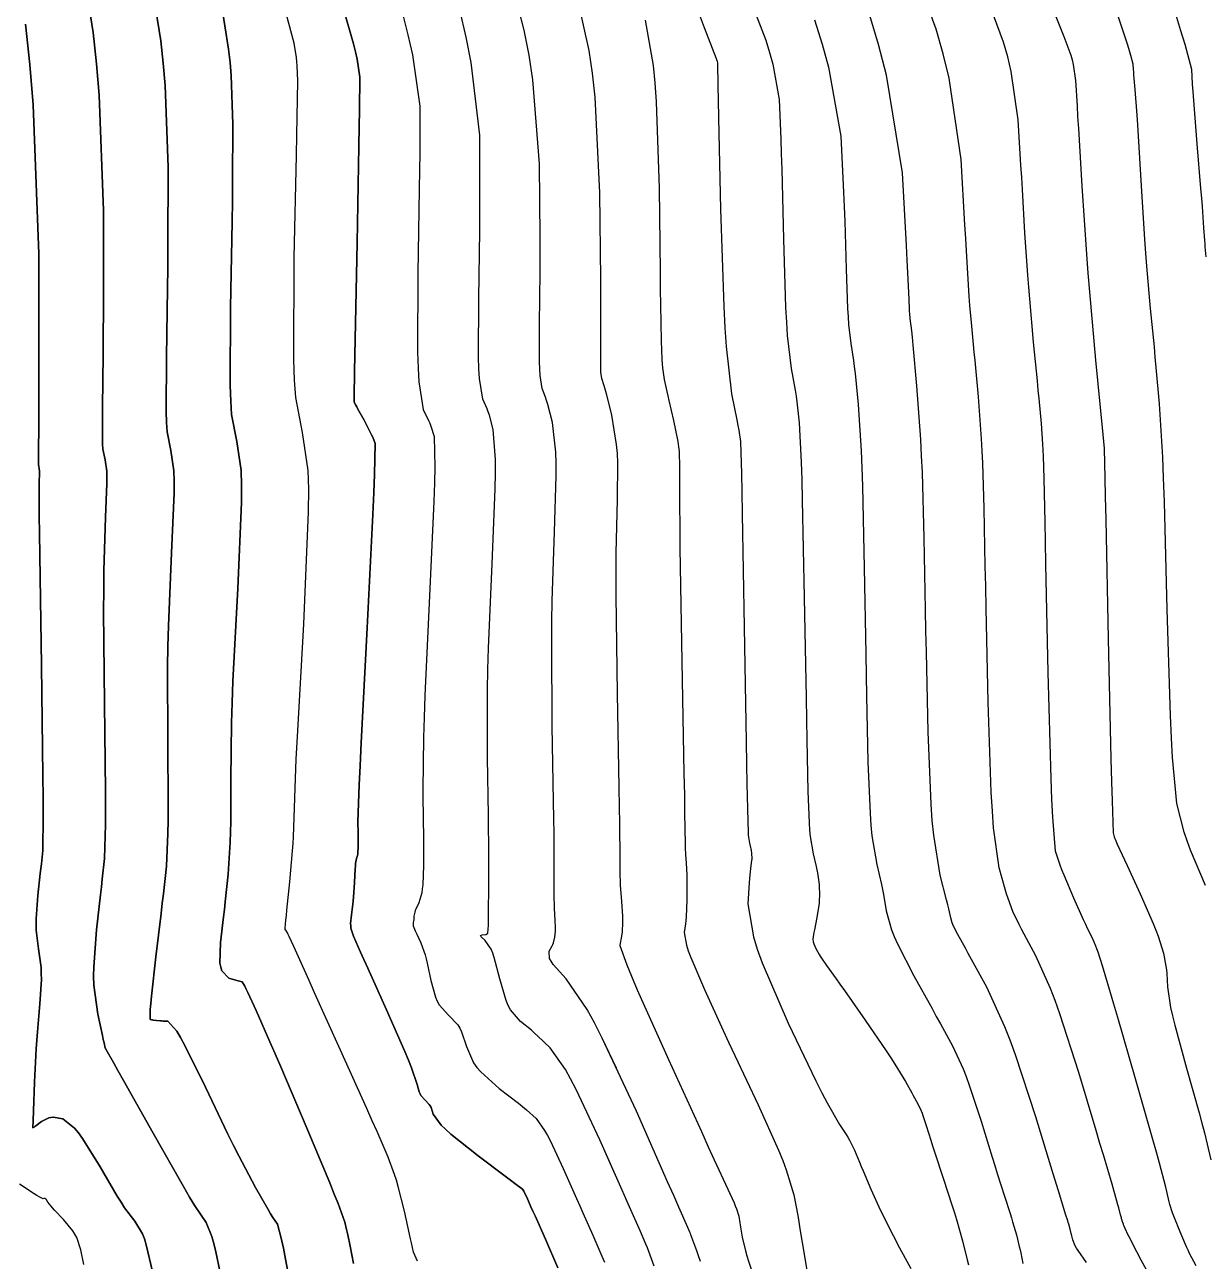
# Model space of a CAD drawing. Header units: metres. Extents: x 837475 to 838479, y 1189012 to 1191015.
# Drawn here: x 837844.4 to 837905.3, y 1189318.2 to 1189381.9 of the extents above; entities that cross this region are included whole.
import ezdxf

# ---------------------------------------------------------------- set-up
doc = ezdxf.new("R2010")
doc.units = ezdxf.units.M
doc.header["$LTSCALE"] = 0.3
doc.layers.add('COTAS 10', color=1, linetype='Continuous')
doc.layers.add('COTAS INT', color=252, linetype='Continuous')

msp = doc.modelspace()

# ---------------------------------------------------------------- linework, layer by layer
at = {"layer": 'COTAS 10'}
for points in [[(837854.717, 1189316.499), (837854.284, 1189318.633), (837854.179, 1189319.063), (837854.08, 1189319.423), (837853.777, 1189320.141), (837853.199, 1189321.009), (837852.927, 1189321.463), (837852.606, 1189322.01), (837851.043, 1189324.758), (837849.526, 1189327.463), (837849.235, 1189327.982), (837849, 1189328.402), (837848.617, 1189329.09), (837848.6, 1189329.122), (837848.596, 1189329.128), (837848.593, 1189329.133), (837848.582, 1189329.141), (837848.516, 1189329.408), (837848.478, 1189329.577), (837848.431, 1189329.787), (837848.189, 1189330.886), (837847.997, 1189332.385), (837847.982, 1189332.846), (837847.983, 1189333.328), (837848.122, 1189335.234), (837848.336, 1189337.039), (837848.385, 1189337.456), (837848.428, 1189337.838), (837848.545, 1189338.918), (837848.597, 1189340.658), (837848.599, 1189341.456), (837848.596, 1189342.39), (837848.542, 1189346.905), (837848.496, 1189351.666), (837848.498, 1189352.756), (837848.506, 1189353.748), (837848.589, 1189356.502), (837848.661, 1189358.241), (837848.663, 1189358.591), (837848.656, 1189358.884), (837848.567, 1189359.469), (837848.462, 1189360.016), (837848.445, 1189360.284), (837848.434, 1189360.604), (837848.44, 1189362.182), (837848.473, 1189364.897), (837848.479, 1189365.933), (837848.484, 1189367.093), (837848.492, 1189372.31), (837848.269, 1189378.258), (837848.129, 1189379.878), (837847.955, 1189381.487), (837847.043, 1189387.203)], [(837847.043, 1189387.203), (837847.955, 1189381.487), (837848.129, 1189379.878), (837848.269, 1189378.258), (837848.492, 1189372.31), (837848.484, 1189367.093), (837848.479, 1189365.933), (837848.473, 1189364.897), (837848.44, 1189362.182), (837848.434, 1189360.604), (837848.445, 1189360.284), (837848.462, 1189360.016), (837848.567, 1189359.469), (837848.656, 1189358.884), (837848.663, 1189358.591), (837848.661, 1189358.241), (837848.589, 1189356.502), (837848.506, 1189353.748), (837848.498, 1189352.756), (837848.496, 1189351.666), (837848.542, 1189346.905), (837848.596, 1189342.39), (837848.599, 1189341.456), (837848.597, 1189340.658), (837848.545, 1189338.918), (837848.428, 1189337.838), (837848.385, 1189337.456), (837848.336, 1189337.039), (837848.122, 1189335.234), (837847.983, 1189333.328), (837847.982, 1189332.846), (837847.997, 1189332.385), (837848.189, 1189330.886), (837848.431, 1189329.787), (837848.478, 1189329.577), (837848.516, 1189329.408), (837848.582, 1189329.141), (837848.593, 1189329.133), (837848.596, 1189329.128), (837848.6, 1189329.122), (837848.617, 1189329.09), (837849, 1189328.402), (837849.235, 1189327.982), (837849.526, 1189327.463), (837851.043, 1189324.758), (837852.606, 1189322.01), (837852.927, 1189321.463), (837853.199, 1189321.009), (837853.777, 1189320.141), (837854.08, 1189319.423), (837854.179, 1189319.063), (837854.284, 1189318.633), (837854.717, 1189316.499)], [(837904.801, 1189317.912), (837904.466, 1189318.557), (837904.383, 1189318.726), (837904.304, 1189318.892), (837904.056, 1189319.457), (837903.85, 1189319.967), (837903.799, 1189320.098), (837903.75, 1189320.225), (837903.591, 1189320.643), (837903.45, 1189321.083), (837903.411, 1189321.222), (837903.372, 1189321.369), (837903.234, 1189321.965), (837902.912, 1189323.215), (837902.757, 1189323.775), (837902.574, 1189324.428), (837901.677, 1189327.559), (837900.758, 1189330.724), (837900.561, 1189331.399), (837900.389, 1189331.985), (837899.979, 1189333.375), (837899.748, 1189334.091), (837899.69, 1189334.253), (837899.634, 1189334.4), (837899.455, 1189334.801), (837899.209, 1189335.3), (837899.112, 1189335.51), (837899.001, 1189335.75), (837898.496, 1189336.874), (837897.995, 1189338.049), (837897.886, 1189338.322), (837897.791, 1189338.571), (837897.557, 1189339.283), (837897.41, 1189341.037), (837897.369, 1189341.945), (837897.329, 1189343.036), (837897.183, 1189348.498), (837897.061, 1189354.081), (837897.036, 1189355.247), (837897.015, 1189356.249), (837896.97, 1189358.498), (837896.936, 1189359.649), (837896.921, 1189359.959), (837896.904, 1189360.265), (837896.823, 1189361.339), (837896.704, 1189362.62), (837896.662, 1189363.056), (837896.617, 1189363.529), (837896.424, 1189365.531), (837896.224, 1189367.755), (837896.174, 1189368.367), (837896.127, 1189368.978), (837895.98, 1189371.17), (837895.847, 1189373.389), (837895.81, 1189374.016), (837895.773, 1189374.648), (837895.636, 1189376.979), (837895.27, 1189379.485), (837895.088, 1189380.229), (837894.87, 1189380.994), (837893.794, 1189383.936)], [(837863.884, 1189382.529), (837864.173, 1189381.37), (837864.406, 1189380.34), (837864.787, 1189377.691), (837864.785, 1189375.272), (837864.776, 1189374.386), (837864.764, 1189373.407), (837864.692, 1189369.089), (837864.677, 1189365.013), (837864.701, 1189364.185), (837864.737, 1189363.489), (837864.97, 1189362.06), (837865.246, 1189361.495), (837865.309, 1189361.343), (837865.367, 1189361.192), (837865.529, 1189360.662), (837865.569, 1189359.087), (837865.55, 1189358.278), (837865.518, 1189357.306), (837865.293, 1189352.448), (837865.05, 1189347.317), (837865.007, 1189346.172), (837864.974, 1189345.148), (837864.942, 1189342.448), (837864.97, 1189340.684), (837864.975, 1189340.249), (837864.978, 1189339.838), (837864.982, 1189338.548), (837864.942, 1189337.563), (837864.918, 1189337.343), (837864.889, 1189337.147), (837864.736, 1189336.632), (837864.583, 1189336.304), (837864.553, 1189336.226), (837864.529, 1189336.154), (837864.487, 1189335.941), (837864.478, 1189335.78), (837864.475, 1189335.741), (837864.471, 1189335.704), (837864.454, 1189335.591), (837864.445, 1189335.496), (837864.447, 1189335.471), (837864.45, 1189335.446), (837864.477, 1189335.36), (837864.554, 1189335.187), (837864.59, 1189335.107), (837864.632, 1189335.014), (837864.835, 1189334.565), (837865.062, 1189333.941), (837865.12, 1189333.738), (837865.175, 1189333.521), (837865.354, 1189332.631), (837865.594, 1189331.762), (837865.687, 1189331.56), (837865.792, 1189331.374), (837866.268, 1189330.841), (837866.746, 1189330.334), (837866.853, 1189330.165), (837866.948, 1189329.984), (837867.199, 1189329.224), (837867.565, 1189328.379), (837867.733, 1189328.144), (837867.93, 1189327.908), (837868.884, 1189327.055), (837869.871, 1189326.296), (837870.09, 1189326.121), (837870.285, 1189325.962), (837870.793, 1189325.51), (837871.22, 1189324.9), (837871.365, 1189324.64), (837871.522, 1189324.341), (837872.183, 1189322.93), (837872.866, 1189321.388), (837873.037, 1189321.005), (837873.199, 1189320.642), (837873.715, 1189319.491), (837874.176, 1189318.419), (837874.302, 1189318.106)], [(837863.884, 1189382.529), (837864.173, 1189381.37), (837864.406, 1189380.34), (837864.787, 1189377.691), (837864.785, 1189375.272), (837864.776, 1189374.386), (837864.764, 1189373.407), (837864.692, 1189369.089), (837864.677, 1189365.013), (837864.701, 1189364.185), (837864.737, 1189363.489), (837864.97, 1189362.06), (837865.246, 1189361.495), (837865.309, 1189361.343), (837865.367, 1189361.192), (837865.529, 1189360.662), (837865.569, 1189359.087), (837865.55, 1189358.278), (837865.518, 1189357.306), (837865.293, 1189352.448), (837865.05, 1189347.317), (837865.007, 1189346.172), (837864.974, 1189345.148), (837864.942, 1189342.448), (837864.97, 1189340.684), (837864.975, 1189340.249), (837864.978, 1189339.838), (837864.982, 1189338.548), (837864.942, 1189337.563), (837864.918, 1189337.343), (837864.889, 1189337.147), (837864.736, 1189336.632), (837864.583, 1189336.304), (837864.553, 1189336.226), (837864.529, 1189336.154), (837864.487, 1189335.941), (837864.478, 1189335.78), (837864.475, 1189335.741), (837864.471, 1189335.704), (837864.454, 1189335.591), (837864.445, 1189335.496), (837864.447, 1189335.471), (837864.45, 1189335.446), (837864.477, 1189335.36), (837864.554, 1189335.187), (837864.59, 1189335.107), (837864.632, 1189335.014), (837864.835, 1189334.565), (837865.062, 1189333.941), (837865.12, 1189333.738), (837865.175, 1189333.521), (837865.354, 1189332.631), (837865.594, 1189331.762), (837865.687, 1189331.56), (837865.792, 1189331.374), (837866.268, 1189330.841), (837866.746, 1189330.334), (837866.853, 1189330.165), (837866.948, 1189329.984), (837867.199, 1189329.224), (837867.565, 1189328.379), (837867.733, 1189328.144), (837867.93, 1189327.908), (837868.884, 1189327.055), (837869.871, 1189326.296), (837870.09, 1189326.121), (837870.285, 1189325.962), (837870.793, 1189325.51), (837871.22, 1189324.9), (837871.365, 1189324.64), (837871.522, 1189324.341), (837872.183, 1189322.93), (837872.866, 1189321.388), (837873.037, 1189321.005), (837873.199, 1189320.642), (837873.715, 1189319.491), (837874.176, 1189318.419), (837874.302, 1189318.106)], [(837879.081, 1189382.717), (837879.45, 1189381.747), (837880.061, 1189380.145), (837880.101, 1189380.042), (837880.108, 1189380.017), (837880.115, 1189379.994), (837880.127, 1189379.924), (837880.154, 1189378.732), (837880.17, 1189378.001), (837880.189, 1189377.096), (837880.288, 1189372.382), (837880.451, 1189367.367), (837880.51, 1189366.272), (837880.576, 1189365.304), (837880.863, 1189362.872), (837881.132, 1189361.522), (837881.186, 1189361.236), (837881.231, 1189360.989), (837881.319, 1189360.414), (837881.366, 1189358.748), (837881.386, 1189357.812), (837881.409, 1189356.671), (837881.513, 1189350.835), (837881.615, 1189344.935), (837881.636, 1189343.753), (837881.653, 1189342.767), (837881.689, 1189340.835), (837881.712, 1189340.263), (837881.722, 1189340.134), (837881.733, 1189340.017), (837881.786, 1189339.7), (837881.84, 1189339.473), (837881.852, 1189339.412), (837881.863, 1189339.353), (837881.894, 1189339.146), (837881.901, 1189338.932), (837881.898, 1189338.868), (837881.892, 1189338.802), (837881.853, 1189338.543), (837881.796, 1189338.076), (837881.78, 1189337.879), (837881.764, 1189337.651), (837881.703, 1189336.583), (837881.983, 1189334.87), (837882.181, 1189334.237), (837882.432, 1189333.534), (837883.776, 1189330.42), (837885.206, 1189327.452), (837885.512, 1189326.84), (837885.778, 1189326.321), (837886.415, 1189325.204), (837886.765, 1189324.684), (837886.851, 1189324.54), (837886.932, 1189324.396), (837887.186, 1189323.877), (837887.453, 1189323.254), (837887.542, 1189323.044), (837887.638, 1189322.818), (837888.041, 1189321.868), (837888.54, 1189320.763), (837888.697, 1189320.439), (837888.861, 1189320.107), (837889.521, 1189318.844), (837890.095, 1189317.785)]]:
    msp.add_lwpolyline(points, dxfattribs=at)
at = {"layer": 'COTAS INT'}
for points in [[(837874.923, 1189328.096), (837874.196, 1189329.655), (837873.786, 1189330.448), (837873.409, 1189331.133), (837872.326, 1189332.705), (837871.666, 1189333.452), (837871.556, 1189333.617), (837871.478, 1189333.763), (837871.46, 1189334.14), (837871.619, 1189334.405), (837871.653, 1189334.482), (837871.682, 1189334.559), (837871.752, 1189334.85), (837871.778, 1189335.167), (837871.78, 1189335.261), (837871.779, 1189335.358), (837871.759, 1189335.732), (837871.731, 1189336.336), (837871.726, 1189336.578), (837871.723, 1189336.853), (837871.72, 1189338.116), (837871.708, 1189340.185), (837871.699, 1189340.968), (837871.687, 1189341.842), (837871.62, 1189345.757), (837871.587, 1189350.033), (837871.596, 1189351.135), (837871.612, 1189352.202), (837871.736, 1189355.757), (837871.825, 1189358.643), (837871.819, 1189359.287), (837871.8, 1189359.865), (837871.622, 1189361.392), (837871.381, 1189362.322), (837871.322, 1189362.523), (837871.267, 1189362.699), (837871.097, 1189363.131), (837870.987, 1189363.806), (837870.97, 1189364.135), (837870.958, 1189364.526), (837870.965, 1189366.451), (837870.992, 1189369.134), (837870.994, 1189370.002), (837870.992, 1189370.925), (837870.964, 1189374.712), (837870.621, 1189379.046), (837870.42, 1189380.315), (837870.174, 1189381.613), (837868.904, 1189386.549)], [(837879.253, 1189318.14), (837879.15, 1189318.433), (837879.061, 1189318.684), (837878.865, 1189319.239), (837878.764, 1189319.509), (837878.736, 1189319.58), (837878.708, 1189319.649), (837878.606, 1189319.887), (837878.137, 1189320.946), (837877.877, 1189321.533), (837877.562, 1189322.247), (837875.954, 1189325.888), (837874.196, 1189329.655), (837873.786, 1189330.448), (837873.409, 1189331.133), (837872.326, 1189332.705), (837871.666, 1189333.452), (837871.556, 1189333.617), (837871.478, 1189333.763), (837871.46, 1189334.14), (837871.619, 1189334.405), (837871.653, 1189334.482), (837871.682, 1189334.559), (837871.752, 1189334.85), (837871.778, 1189335.167), (837871.78, 1189335.261), (837871.779, 1189335.358), (837871.759, 1189335.732), (837871.731, 1189336.336), (837871.726, 1189336.578), (837871.723, 1189336.853), (837871.72, 1189338.116), (837871.708, 1189340.185), (837871.699, 1189340.968), (837871.687, 1189341.842), (837871.62, 1189345.757), (837871.587, 1189350.033), (837871.596, 1189351.135), (837871.612, 1189352.202), (837871.736, 1189355.757), (837871.825, 1189358.643), (837871.819, 1189359.287), (837871.8, 1189359.865), (837871.622, 1189361.392), (837871.381, 1189362.322), (837871.322, 1189362.523), (837871.267, 1189362.699), (837871.097, 1189363.131), (837870.987, 1189363.806), (837870.97, 1189364.135), (837870.958, 1189364.526), (837870.965, 1189366.451), (837870.992, 1189369.134), (837870.994, 1189370.002), (837870.992, 1189370.925), (837870.964, 1189374.712), (837870.621, 1189379.046), (837870.42, 1189380.315), (837870.174, 1189381.613), (837868.904, 1189386.549)], [(837902.24, 1189317.701), (837901.973, 1189318.215), (837901.753, 1189318.638), (837901.347, 1189319.414), (837901.253, 1189319.595), (837901.23, 1189319.643), (837901.208, 1189319.689), (837901.138, 1189319.848), (837901.08, 1189319.991), (837901.066, 1189320.028), (837901.052, 1189320.063), (837901.008, 1189320.181), (837900.968, 1189320.304), (837900.957, 1189320.343), (837900.946, 1189320.384), (837900.907, 1189320.551), (837900.817, 1189320.902), (837900.774, 1189321.059), (837900.722, 1189321.242), (837900.47, 1189322.121), (837900.022, 1189323.641), (837899.846, 1189324.228), (837899.648, 1189324.888), (837898.748, 1189327.873), (837897.773, 1189330.9), (837897.528, 1189331.587), (837897.293, 1189332.207), (837896.536, 1189333.9), (837895.938, 1189335.018), (837895.803, 1189335.277), (837895.683, 1189335.514), (837895.36, 1189336.185), (837895.109, 1189336.849), (837895.033, 1189337.082), (837894.955, 1189337.336), (837894.649, 1189338.429), (837894.366, 1189340.486), (837894.301, 1189341.349), (837894.243, 1189342.338), (837894.084, 1189346.966), (837893.98, 1189351.818), (837893.956, 1189352.948), (837893.935, 1189353.986), (837893.879, 1189356.966), (837893.809, 1189359.291), (837893.778, 1189359.918), (837893.744, 1189360.536), (837893.581, 1189362.705), (837893.409, 1189364.582), (837893.369, 1189365.016), (837893.332, 1189365.413), (837893.225, 1189366.539), (837893.146, 1189367.42), (837893.126, 1189367.662), (837893.108, 1189367.904), (837893.049, 1189368.771), (837892.962, 1189370.242), (837892.926, 1189370.864), (837892.884, 1189371.579), (837892.688, 1189374.937), (837892.074, 1189379.137), (837891.768, 1189380.383), (837891.404, 1189381.665), (837889.601, 1189386.596)], [(837858.418, 1189315.381), (837857.872, 1189318.261), (837857.759, 1189318.82), (837857.662, 1189319.275), (837857.449, 1189320.058), (837857.212, 1189320.414), (837857.1, 1189320.6), (837856.968, 1189320.824), (837856.327, 1189321.951), (837855.461, 1189323.581), (837855.188, 1189324.122), (837854.9, 1189324.702), (837853.74, 1189327.123), (837852.68, 1189329.274), (837852.456, 1189329.684), (837852.261, 1189330.013), (837851.807, 1189330.533), (837851.559, 1189330.533), (837851.495, 1189330.536), (837851.433, 1189330.539), (837851.223, 1189330.56), (837851.052, 1189330.586), (837851.014, 1189330.593), (837850.98, 1189330.599), (837850.889, 1189330.62), (837850.897, 1189331.125), (837850.924, 1189331.436), (837850.963, 1189331.822), (837851.193, 1189333.837), (837851.458, 1189336.076), (837851.519, 1189336.603), (837851.574, 1189337.09), (837851.728, 1189338.515), (837851.81, 1189340.208), (837851.82, 1189340.865), (837851.825, 1189341.602), (837851.797, 1189344.943), (837851.79, 1189348.789), (837851.808, 1189349.846), (837851.834, 1189350.898), (837851.999, 1189354.667), (837852.127, 1189357.753), (837852.13, 1189358.374), (837852.119, 1189358.895), (837851.961, 1189359.934), (837851.773, 1189360.904), (837851.744, 1189361.381), (837851.724, 1189361.948), (837851.734, 1189364.749), (837851.793, 1189368.313), (837851.805, 1189369.361), (837851.813, 1189370.436), (837851.827, 1189374.539), (837851.669, 1189378.763), (837851.57, 1189379.914), (837851.446, 1189381.056), (837850.798, 1189385.115)], [(837850.798, 1189385.115), (837851.446, 1189381.056), (837851.57, 1189379.914), (837851.669, 1189378.763), (837851.827, 1189374.539), (837851.813, 1189370.436), (837851.805, 1189369.361), (837851.793, 1189368.313), (837851.734, 1189364.749), (837851.724, 1189361.948), (837851.744, 1189361.381), (837851.773, 1189360.904), (837851.961, 1189359.934), (837852.119, 1189358.895), (837852.13, 1189358.374), (837852.127, 1189357.753), (837851.999, 1189354.667), (837851.834, 1189350.898), (837851.808, 1189349.846), (837851.79, 1189348.789), (837851.797, 1189344.943), (837851.825, 1189341.602), (837851.82, 1189340.865), (837851.81, 1189340.208), (837851.728, 1189338.515), (837851.574, 1189337.09), (837851.519, 1189336.603), (837851.458, 1189336.076), (837851.193, 1189333.837), (837850.963, 1189331.822), (837850.924, 1189331.436), (837850.897, 1189331.125), (837850.889, 1189330.62), (837850.98, 1189330.599), (837851.014, 1189330.593), (837851.052, 1189330.586), (837851.223, 1189330.56), (837851.433, 1189330.539), (837851.495, 1189330.536), (837851.559, 1189330.533), (837851.807, 1189330.533), (837852.261, 1189330.013), (837852.456, 1189329.684), (837852.68, 1189329.274), (837853.74, 1189327.123), (837854.9, 1189324.702), (837855.188, 1189324.122), (837855.461, 1189323.581), (837856.327, 1189321.951), (837856.968, 1189320.824), (837857.1, 1189320.6), (837857.212, 1189320.414), (837857.449, 1189320.058), (837857.662, 1189319.275), (837857.759, 1189318.82), (837857.872, 1189318.261), (837858.418, 1189315.381)], [(837872.653, 1189384.336), (837873.499, 1189380.566), (837873.666, 1189379.39), (837873.803, 1189378.156), (837874.053, 1189373.222), (837874.096, 1189368.752), (837874.102, 1189367.81), (837874.106, 1189366.997), (837874.102, 1189365.132), (837874.099, 1189364.282), (837874.104, 1189364.11), (837874.111, 1189363.965), (837874.16, 1189363.667), (837874.278, 1189363.301), (837874.329, 1189363.113), (837874.388, 1189362.887), (837874.669, 1189361.757), (837874.916, 1189360.253), (837874.954, 1189359.792), (837874.978, 1189359.311), (837874.958, 1189357.411), (837874.894, 1189354.644), (837874.89, 1189353.617), (837874.894, 1189352.476), (837874.96, 1189347.411), (837875.045, 1189342.572), (837875.062, 1189341.574), (837875.074, 1189340.723), (837875.093, 1189338.884), (837875.105, 1189338.016), (837875.114, 1189337.778), (837875.125, 1189337.541), (837875.186, 1189336.694), (837875.237, 1189335.944), (837875.242, 1189335.769), (837875.244, 1189335.607), (837875.217, 1189335.14), (837875.167, 1189334.802), (837875.154, 1189334.722), (837875.141, 1189334.649), (837875.096, 1189334.433), (837875.455, 1189333.425), (837875.697, 1189332.851), (837876, 1189332.15), (837877.611, 1189328.554), (837879.304, 1189324.835), (837879.66, 1189324.056), (837879.967, 1189323.386), (837880.668, 1189321.87), (837880.985, 1189321.164), (837881.051, 1189321.005), (837881.106, 1189320.862), (837881.225, 1189320.473), (837881.286, 1189320.135), (837881.305, 1189320.022), (837881.326, 1189319.902), (837881.407, 1189319.401), (837881.571, 1189318.69), (837881.644, 1189318.438), (837881.728, 1189318.162), (837882.13, 1189316.963)], [(837872.653, 1189384.336), (837873.499, 1189380.566), (837873.666, 1189379.39), (837873.803, 1189378.156), (837874.053, 1189373.222), (837874.096, 1189368.752), (837874.102, 1189367.81), (837874.106, 1189366.997), (837874.102, 1189365.132), (837874.099, 1189364.282), (837874.104, 1189364.11), (837874.111, 1189363.965), (837874.16, 1189363.667), (837874.278, 1189363.301), (837874.329, 1189363.113), (837874.388, 1189362.887), (837874.669, 1189361.757), (837874.916, 1189360.253), (837874.954, 1189359.792), (837874.978, 1189359.311), (837874.958, 1189357.411), (837874.894, 1189354.644), (837874.89, 1189353.617), (837874.894, 1189352.476), (837874.96, 1189347.411), (837875.045, 1189342.572), (837875.062, 1189341.574), (837875.074, 1189340.723), (837875.093, 1189338.884), (837875.105, 1189338.016), (837875.114, 1189337.778), (837875.125, 1189337.541), (837875.186, 1189336.694), (837875.237, 1189335.944), (837875.242, 1189335.769), (837875.244, 1189335.607), (837875.217, 1189335.14), (837875.167, 1189334.802), (837875.154, 1189334.722), (837875.141, 1189334.649), (837875.096, 1189334.433), (837875.455, 1189333.425), (837875.697, 1189332.851), (837876, 1189332.15), (837877.611, 1189328.554), (837879.304, 1189324.835), (837879.66, 1189324.056), (837879.967, 1189323.386), (837880.668, 1189321.87), (837880.985, 1189321.164), (837881.051, 1189321.005), (837881.106, 1189320.862), (837881.225, 1189320.473), (837881.286, 1189320.135), (837881.305, 1189320.022), (837881.326, 1189319.902), (837881.407, 1189319.401), (837881.571, 1189318.69), (837881.644, 1189318.438), (837881.728, 1189318.162), (837882.13, 1189316.963)], [(837881.595, 1189383.768), (837882.617, 1189381.093), (837882.82, 1189380.45), (837882.988, 1189379.85), (837883.305, 1189378.034), (837883.394, 1189375.993), (837883.418, 1189375.25), (837883.443, 1189374.431), (837883.529, 1189370.833), (837883.644, 1189367.317), (837883.685, 1189366.549), (837883.731, 1189365.871), (837883.932, 1189364.166), (837884.136, 1189363.054), (837884.183, 1189362.75), (837884.226, 1189362.447), (837884.35, 1189361.367), (837884.448, 1189359.336), (837884.476, 1189358.434), (837884.503, 1189357.384), (837884.605, 1189352.368), (837884.695, 1189347.198), (837884.716, 1189346.052), (837884.735, 1189345.029), (837884.788, 1189342.368), (837884.854, 1189340.746), (837884.882, 1189340.38), (837884.914, 1189340.049), (837885.062, 1189339.151), (837885.215, 1189338.505), (837885.25, 1189338.334), (837885.282, 1189338.165), (837885.368, 1189337.58), (837885.39, 1189336.974), (837885.381, 1189336.791), (837885.365, 1189336.603), (837885.252, 1189335.87), (837885.125, 1189335.228), (837885.1, 1189335.097), (837885.08, 1189334.986), (837885.046, 1189334.755), (837885.068, 1189334.621), (837885.083, 1189334.572), (837885.103, 1189334.516), (837885.208, 1189334.273), (837885.373, 1189333.968), (837885.43, 1189333.875), (837885.492, 1189333.778), (837885.758, 1189333.396), (837886.244, 1189332.716), (837886.445, 1189332.431), (837886.674, 1189332.104), (837887.744, 1189330.573), (837888.828, 1189328.993), (837889.066, 1189328.634), (837889.278, 1189328.31), (837889.822, 1189327.423), (837890.147, 1189326.837), (837890.222, 1189326.702), (837890.29, 1189326.579), (837890.48, 1189326.233), (837890.631, 1189325.905), (837890.675, 1189325.792), (837890.72, 1189325.671), (837890.889, 1189325.155), (837891.129, 1189324.388), (837891.22, 1189324.108), (837891.32, 1189323.8), (837891.767, 1189322.442), (837892.233, 1189321.003), (837892.344, 1189320.643), (837892.448, 1189320.3), (837892.762, 1189319.198), (837893.008, 1189318.227), (837893.07, 1189317.966)], [(837854.554, 1189383.027), (837854.937, 1189380.625), (837855.011, 1189379.949), (837855.07, 1189379.268), (837855.163, 1189376.768), (837855.143, 1189373.779), (837855.13, 1189372.789), (837855.114, 1189371.729), (837855.029, 1189367.316), (837855.014, 1189363.292), (837855.043, 1189362.477), (837855.085, 1189361.792), (837855.354, 1189360.399), (837855.581, 1189358.906), (837855.597, 1189358.158), (837855.593, 1189357.265), (837855.409, 1189352.832), (837855.161, 1189348.049), (837855.117, 1189346.935), (837855.084, 1189345.913), (837855.052, 1189342.982), (837855.054, 1189340.814), (837855.041, 1189340.273), (837855.023, 1189339.758), (837854.91, 1189338.112), (837854.76, 1189336.671), (837854.718, 1189336.285), (837854.675, 1189335.906), (837854.521, 1189334.581), (837854.493, 1189333.518), (837854.53, 1189333.302), (837854.586, 1189333.121), (837854.951, 1189332.751), (837855.355, 1189332.631), (837855.435, 1189332.608), (837855.503, 1189332.589), (837855.632, 1189332.556), (837855.768, 1189332.326), (837855.839, 1189332.183), (837855.924, 1189332.006), (837856.352, 1189331.079), (837857.064, 1189329.462), (837857.329, 1189328.849), (837857.623, 1189328.165), (837858.928, 1189325.099), (837860.146, 1189322.195), (837860.384, 1189321.612), (837860.58, 1189321.126), (837860.933, 1189320.171), (837861.019, 1189319.78), (837861.046, 1189319.65), (837861.075, 1189319.511), (837861.194, 1189318.927), (837861.371, 1189318.031)], [(837861.371, 1189318.031), (837861.194, 1189318.927), (837861.075, 1189319.511), (837861.046, 1189319.65), (837861.019, 1189319.78), (837860.933, 1189320.171), (837860.58, 1189321.126), (837860.384, 1189321.612), (837860.146, 1189322.195), (837858.928, 1189325.099), (837857.623, 1189328.165), (837857.329, 1189328.849), (837857.064, 1189329.462), (837856.352, 1189331.079), (837855.924, 1189332.006), (837855.839, 1189332.183), (837855.768, 1189332.326), (837855.632, 1189332.556), (837855.503, 1189332.589), (837855.435, 1189332.608), (837855.355, 1189332.631), (837854.951, 1189332.751), (837854.586, 1189333.121), (837854.53, 1189333.302), (837854.493, 1189333.518), (837854.521, 1189334.581), (837854.675, 1189335.906), (837854.718, 1189336.285), (837854.76, 1189336.671), (837854.91, 1189338.112), (837855.023, 1189339.758), (837855.041, 1189340.273), (837855.054, 1189340.814), (837855.052, 1189342.982), (837855.084, 1189345.913), (837855.117, 1189346.935), (837855.161, 1189348.049), (837855.409, 1189352.832), (837855.593, 1189357.265), (837855.597, 1189358.158), (837855.581, 1189358.906), (837855.354, 1189360.399), (837855.085, 1189361.792), (837855.043, 1189362.477), (837855.014, 1189363.292), (837855.029, 1189367.316), (837855.114, 1189371.729), (837855.13, 1189372.789), (837855.143, 1189373.779), (837855.163, 1189376.768), (837855.07, 1189379.268), (837855.011, 1189379.949), (837854.937, 1189380.625), (837854.554, 1189383.027)], [(837864.666, 1189318.149), (837864.465, 1189318.624), (837864.363, 1189319.097), (837864.316, 1189319.308), (837864.26, 1189319.554), (837863.994, 1189320.73), (837863.672, 1189322.012), (837863.582, 1189322.324), (837863.492, 1189322.617), (837863.163, 1189323.52), (837862.585, 1189324.84), (837862.337, 1189325.396), (837862.052, 1189326.034), (837860.707, 1189329.026), (837859.368, 1189331.993), (837859.088, 1189332.616), (837858.846, 1189333.152), (837858.299, 1189334.37), (837858.056, 1189334.899), (837858.007, 1189335.001), (837857.966, 1189335.083), (837857.882, 1189335.22), (837857.857, 1189335.242), (837857.853, 1189335.252), (837857.85, 1189335.265), (837857.85, 1189335.325), (837857.893, 1189335.735), (837857.916, 1189335.968), (837857.945, 1189336.252), (837858.093, 1189337.709), (837858.236, 1189339.308), (837858.262, 1189339.682), (837858.282, 1189340.026), (837858.307, 1189341.02), (837858.378, 1189343.036), (837858.427, 1189344.024), (837858.489, 1189345.199), (837858.819, 1189350.997), (837859.059, 1189356.777), (837859.065, 1189357.942), (837859.044, 1189358.917), (837858.747, 1189360.863), (837858.396, 1189362.68), (837858.341, 1189363.573), (837858.305, 1189364.636), (837858.323, 1189369.884), (837858.434, 1189375.145), (837858.455, 1189376.217), (837858.472, 1189377.122), (837858.499, 1189378.997), (837858.47, 1189379.773), (837858.452, 1189379.984), (837858.429, 1189380.194), (837858.31, 1189380.939), (837857.783, 1189382.92)], [(837864.666, 1189318.149), (837864.465, 1189318.624), (837864.363, 1189319.097), (837864.316, 1189319.308), (837864.26, 1189319.554), (837863.994, 1189320.73), (837863.672, 1189322.012), (837863.582, 1189322.324), (837863.492, 1189322.617), (837863.163, 1189323.52), (837862.585, 1189324.84), (837862.337, 1189325.396), (837862.052, 1189326.034), (837860.707, 1189329.026), (837859.368, 1189331.993), (837859.088, 1189332.616), (837858.846, 1189333.152), (837858.299, 1189334.37), (837858.056, 1189334.899), (837858.007, 1189335.001), (837857.966, 1189335.083), (837857.882, 1189335.22), (837857.857, 1189335.242), (837857.853, 1189335.252), (837857.85, 1189335.265), (837857.85, 1189335.325), (837857.893, 1189335.735), (837857.916, 1189335.968), (837857.945, 1189336.252), (837858.093, 1189337.709), (837858.236, 1189339.308), (837858.262, 1189339.682), (837858.282, 1189340.026), (837858.307, 1189341.02), (837858.378, 1189343.036), (837858.427, 1189344.024), (837858.489, 1189345.199), (837858.819, 1189350.997), (837859.059, 1189356.777), (837859.065, 1189357.942), (837859.044, 1189358.917), (837858.747, 1189360.863), (837858.396, 1189362.68), (837858.341, 1189363.573), (837858.305, 1189364.636), (837858.323, 1189369.884), (837858.434, 1189375.145), (837858.455, 1189376.217), (837858.472, 1189377.122), (837858.499, 1189378.997), (837858.47, 1189379.773), (837858.452, 1189379.984), (837858.429, 1189380.194), (837858.31, 1189380.939), (837857.783, 1189382.92)], [(837897.148, 1189383.418), (837897.987, 1189381.277), (837898.336, 1189380.322), (837898.407, 1189380.074), (837898.466, 1189379.833), (837898.585, 1189379.02), (837898.662, 1189377.717), (837898.695, 1189377.167), (837898.732, 1189376.535), (837898.91, 1189373.569), (837899.146, 1189370.063), (837899.22, 1189369.09), (837899.299, 1189368.117), (837899.615, 1189364.595), (837899.988, 1189360.766), (837900.057, 1189360.046), (837900.092, 1189358.521), (837900.113, 1189357.572), (837900.139, 1189356.394), (837900.272, 1189350.241), (837900.411, 1189344.057), (837900.44, 1189342.861), (837900.466, 1189341.889), (837900.525, 1189340.241), (837900.577, 1189340.037), (837900.598, 1189339.975), (837900.621, 1189339.91), (837900.729, 1189339.657), (837900.986, 1189339.101), (837901.104, 1189338.845), (837901.242, 1189338.545), (837901.909, 1189337.094), (837902.581, 1189335.566), (837902.722, 1189335.218), (837902.843, 1189334.902), (837903.12, 1189334.031), (837903.243, 1189333.363), (837903.268, 1189333.175), (837903.288, 1189332.986), (837903.329, 1189332.294), (837903.486, 1189331.225), (837903.581, 1189330.798), (837903.697, 1189330.314), (837904.303, 1189328.097), (837904.951, 1189325.8), (837905.095, 1189325.266), (837905.224, 1189324.777), (837905.56, 1189323.378)], [(837871.909, 1189317.804), (837871.27, 1189319.293), (837870.729, 1189320.49), (837870.616, 1189320.741), (837870.519, 1189320.958), (837870.298, 1189321.451), (837870.193, 1189321.676), (837870.168, 1189321.724), (837870.144, 1189321.766), (837870.076, 1189321.863), (837869.692, 1189322.162), (837869.47, 1189322.331), (837869.198, 1189322.537), (837867.796, 1189323.592), (837866.389, 1189324.709), (837866.114, 1189324.955), (837865.888, 1189325.174), (837865.485, 1189325.733), (837865.372, 1189326.075), (837865.329, 1189326.157), (837865.281, 1189326.233), (837865.066, 1189326.461), (837864.851, 1189326.702), (837864.804, 1189326.785), (837864.762, 1189326.876), (837864.654, 1189327.268), (837864.368, 1189328.125), (837864.213, 1189328.509), (837864.026, 1189328.958), (837863.079, 1189331.111), (837862.112, 1189333.257), (837861.912, 1189333.7), (837861.741, 1189334.079), (837861.37, 1189334.905), (837861.244, 1189335.318), (837861.228, 1189335.437), (837861.221, 1189335.558), (837861.262, 1189336.011), (837861.344, 1189336.55), (837861.362, 1189336.725), (837861.378, 1189336.912), (837861.42, 1189337.681), (837861.456, 1189338.381), (837861.468, 1189338.525), (837861.481, 1189338.648), (837861.536, 1189338.908), (837861.585, 1189339.075), (837861.595, 1189339.138), (837861.603, 1189339.21), (837861.616, 1189339.529), (837861.615, 1189339.947), (837861.613, 1189340.081), (837861.612, 1189340.222), (837861.603, 1189340.794), (837861.668, 1189342.706), (837861.713, 1189343.691), (837861.769, 1189344.874), (837862.071, 1189350.794), (837862.365, 1189356.638), (837862.416, 1189357.773), (837862.454, 1189358.698), (837862.483, 1189360.297), (837862.362, 1189360.624), (837862.305, 1189360.748), (837862.239, 1189360.886), (837861.917, 1189361.505), (837861.605, 1189362.081), (837861.544, 1189362.192), (837861.495, 1189362.282), (837861.412, 1189362.433), (837861.406, 1189362.48), (837861.405, 1189362.505), (837861.405, 1189362.535), (837861.406, 1189362.688), (837861.432, 1189364.021), (837861.56, 1189370.643), (837861.651, 1189375.63), (837861.668, 1189376.637), (837861.682, 1189377.481), (837861.699, 1189379.181), (837861.563, 1189380.12), (837861.481, 1189380.486), (837861.378, 1189380.897), (837860.845, 1189382.764)], [(837860.845, 1189382.764), (837861.378, 1189380.897), (837861.481, 1189380.486), (837861.563, 1189380.12), (837861.699, 1189379.181), (837861.682, 1189377.481), (837861.668, 1189376.637), (837861.651, 1189375.63), (837861.56, 1189370.643), (837861.432, 1189364.021), (837861.406, 1189362.688), (837861.405, 1189362.535), (837861.405, 1189362.505), (837861.406, 1189362.48), (837861.412, 1189362.433), (837861.495, 1189362.282), (837861.544, 1189362.192), (837861.605, 1189362.081), (837861.917, 1189361.505), (837862.239, 1189360.886), (837862.305, 1189360.748), (837862.362, 1189360.624), (837862.483, 1189360.297), (837862.454, 1189358.698), (837862.416, 1189357.773), (837862.365, 1189356.638), (837862.071, 1189350.794), (837861.769, 1189344.874), (837861.713, 1189343.691), (837861.668, 1189342.706), (837861.603, 1189340.794), (837861.612, 1189340.222), (837861.613, 1189340.081), (837861.615, 1189339.947), (837861.616, 1189339.529), (837861.603, 1189339.21), (837861.595, 1189339.138), (837861.585, 1189339.075), (837861.536, 1189338.908), (837861.481, 1189338.648), (837861.468, 1189338.525), (837861.456, 1189338.381), (837861.42, 1189337.681), (837861.378, 1189336.912), (837861.362, 1189336.725), (837861.344, 1189336.55), (837861.262, 1189336.011), (837861.221, 1189335.558), (837861.228, 1189335.437), (837861.244, 1189335.318), (837861.37, 1189334.905), (837861.741, 1189334.079), (837861.912, 1189333.7), (837862.112, 1189333.257), (837863.079, 1189331.111), (837864.026, 1189328.958), (837864.213, 1189328.509), (837864.368, 1189328.125), (837864.654, 1189327.268), (837864.762, 1189326.876), (837864.804, 1189326.785), (837864.851, 1189326.702), (837865.066, 1189326.461), (837865.281, 1189326.233), (837865.329, 1189326.157), (837865.372, 1189326.075), (837865.485, 1189325.733), (837865.888, 1189325.174), (837866.114, 1189324.955), (837866.389, 1189324.709), (837867.796, 1189323.592), (837869.198, 1189322.537), (837869.47, 1189322.331), (837869.692, 1189322.162), (837870.076, 1189321.863), (837870.144, 1189321.766), (837870.168, 1189321.724), (837870.193, 1189321.676), (837870.298, 1189321.451), (837870.519, 1189320.958), (837870.616, 1189320.741), (837870.729, 1189320.49), (837871.27, 1189319.293), (837871.909, 1189317.804)], [(837876.873, 1189317.903), (837876.596, 1189318.647), (837876.519, 1189318.843), (837876.442, 1189319.034), (837876.161, 1189319.689), (837875.668, 1189320.794), (837875.457, 1189321.269), (837875.214, 1189321.817), (837874.069, 1189324.409), (837872.851, 1189327.005), (837872.563, 1189327.557), (837872.296, 1189328.035), (837871.509, 1189329.158), (837870.879, 1189329.761), (837870.71, 1189329.912), (837870.545, 1189330.056), (837869.972, 1189330.518), (837869.472, 1189331.108), (837869.353, 1189331.333), (837869.242, 1189331.584), (837868.912, 1189332.714), (837868.63, 1189333.81), (837868.55, 1189334.04), (837868.468, 1189334.238), (837868.165, 1189334.686), (837867.952, 1189334.877), (837867.928, 1189334.913), (837867.919, 1189334.942), (837868.012, 1189334.984), (837868.173, 1189334.991), (837868.206, 1189334.998), (837868.235, 1189335.006), (837868.298, 1189335.055), (837868.326, 1189335.479), (837868.332, 1189335.723), (837868.337, 1189336.023), (837868.348, 1189337.568), (837868.342, 1189339.729), (837868.336, 1189340.418), (837868.328, 1189341.146), (837868.281, 1189344.103), (837868.281, 1189347.591), (837868.302, 1189348.654), (837868.331, 1189349.759), (837868.515, 1189354.103), (837868.672, 1189357.974), (837868.685, 1189358.782), (837868.685, 1189359.476), (837868.576, 1189361.027), (837868.374, 1189361.757), (837868.316, 1189361.933), (837868.256, 1189362.097), (837868.033, 1189362.596), (837867.862, 1189363.647), (837867.835, 1189364.16), (837867.818, 1189364.769), (837867.829, 1189367.77), (837867.878, 1189371.27), (837867.885, 1189372.194), (837867.888, 1189373.098), (837867.876, 1189376.201), (837867.439, 1189379.937), (837867.175, 1189381.241), (837866.849, 1189382.661)], [(837874.923, 1189322.475), (837874.069, 1189324.409), (837872.851, 1189327.005), (837872.563, 1189327.557), (837872.296, 1189328.035), (837871.509, 1189329.158), (837870.879, 1189329.761), (837870.71, 1189329.912), (837870.545, 1189330.056), (837869.972, 1189330.518), (837869.472, 1189331.108), (837869.353, 1189331.333), (837869.242, 1189331.584), (837868.912, 1189332.714), (837868.63, 1189333.81), (837868.55, 1189334.04), (837868.468, 1189334.238), (837868.165, 1189334.686), (837867.952, 1189334.877), (837867.928, 1189334.913), (837867.919, 1189334.942), (837868.012, 1189334.984), (837868.173, 1189334.991), (837868.206, 1189334.998), (837868.235, 1189335.006), (837868.298, 1189335.055), (837868.326, 1189335.479), (837868.332, 1189335.723), (837868.337, 1189336.023), (837868.348, 1189337.568), (837868.342, 1189339.729), (837868.336, 1189340.418), (837868.328, 1189341.146), (837868.281, 1189344.103), (837868.281, 1189347.591), (837868.302, 1189348.654), (837868.331, 1189349.759), (837868.515, 1189354.103), (837868.672, 1189357.974), (837868.685, 1189358.782), (837868.685, 1189359.476), (837868.576, 1189361.027), (837868.374, 1189361.757), (837868.316, 1189361.933), (837868.256, 1189362.097), (837868.033, 1189362.596), (837867.862, 1189363.647), (837867.835, 1189364.16), (837867.818, 1189364.769), (837867.829, 1189367.77), (837867.878, 1189371.27), (837867.885, 1189372.194), (837867.888, 1189373.098), (837867.876, 1189376.201), (837867.439, 1189379.937), (837867.175, 1189381.241), (837866.849, 1189382.661)], [(837899.152, 1189318.092), (837898.726, 1189318.699), (837898.642, 1189318.832), (837898.571, 1189318.951), (837898.438, 1189319.254), (837898.394, 1189319.464), (837898.366, 1189319.586), (837898.308, 1189319.813), (837898.235, 1189320.07), (837898.211, 1189320.15), (837898.185, 1189320.234), (837898.076, 1189320.571), (837897.768, 1189321.561), (837897.616, 1189322.057), (837897.436, 1189322.65), (837896.543, 1189325.594), (837895.498, 1189328.792), (837895.22, 1189329.545), (837894.948, 1189330.241), (837894.009, 1189332.277), (837893.231, 1189333.707), (837893.06, 1189334.02), (837892.908, 1189334.297), (837892.519, 1189335.002), (837892.304, 1189335.419), (837892.261, 1189335.516), (837892.225, 1189335.604), (837892.156, 1189335.854), (837892.059, 1189336.31), (837892.006, 1189336.528), (837891.942, 1189336.787), (837891.616, 1189338.052), (837891.275, 1189340.112), (837891.202, 1189340.871), (837891.138, 1189341.712), (837890.985, 1189345.433), (837890.898, 1189349.555), (837890.876, 1189350.649), (837890.855, 1189351.723), (837890.788, 1189355.433), (837890.693, 1189358.811), (837890.654, 1189359.676), (837890.611, 1189360.511), (837890.412, 1189363.271), (837890.218, 1189365.364), (837890.178, 1189365.778), (837890.144, 1189366.119), (837890.071, 1189366.754), (837890.041, 1189367.004), (837890.035, 1189367.104), (837890.029, 1189367.217), (837890.012, 1189367.735), (837889.95, 1189369.101), (837889.916, 1189369.749), (837889.874, 1189370.514), (837889.66, 1189374.252), (837888.849, 1189379.291), (837888.429, 1189380.877), (837887.926, 1189382.545)], [(837905.283, 1189337.516), (837904.505, 1189339.348), (837904.335, 1189339.815), (837904.185, 1189340.265), (837903.808, 1189341.746), (837903.581, 1189344.111), (837903.526, 1189345.119), (837903.474, 1189346.279), (837903.314, 1189351.746), (837903.169, 1189357.305), (837903.127, 1189358.525), (837903.084, 1189359.605), (837902.921, 1189362.353), (837902.747, 1189364.227), (837902.697, 1189364.756), (837902.647, 1189365.291), (837902.457, 1189367.26), (837902.266, 1189369.447), (837902.215, 1189370.12), (837902.163, 1189370.821), (837901.983, 1189373.592), (837901.825, 1189376.153), (837901.788, 1189376.721), (837901.754, 1189377.228), (837901.656, 1189378.549), (837901.594, 1189379.311), (837901.582, 1189379.466), (837901.573, 1189379.596), (837901.561, 1189379.863), (837901.444, 1189380.306), (837901.369, 1189380.547), (837901.276, 1189380.84), (837900.783, 1189382.327)], [(837903.729, 1189382.456), (837904.002, 1189381.6), (837904.222, 1189380.895), (837904.563, 1189379.6), (837904.598, 1189378.82), (837904.624, 1189378.439), (837904.658, 1189377.987), (837904.84, 1189375.758), (837905.033, 1189373.454), (837905.073, 1189372.954), (837905.108, 1189372.514), (837905.187, 1189371.423), (837905.229, 1189370.767), (837905.242, 1189370.601), (837905.254, 1189370.442), (837905.299, 1189369.924)], [(837851.016, 1189317.617), (837850.695, 1189319.006), (837850.598, 1189319.306), (837850.498, 1189319.571), (837850.106, 1189320.225), (837849.578, 1189320.906), (837849.392, 1189321.189), (837849.189, 1189321.511), (837848.31, 1189323.016), (837847.411, 1189324.473), (837847.195, 1189324.765), (837846.993, 1189325.01), (837846.385, 1189325.495), (837845.903, 1189325.578), (837845.781, 1189325.57), (837845.665, 1189325.548), (837845.286, 1189325.355), (837845.009, 1189325.133), (837844.956, 1189325.092), (837844.913, 1189325.061), (837844.846, 1189325.025), (837844.861, 1189325.4), (837844.881, 1189325.911), (837844.939, 1189327.38), (837845.024, 1189329.108), (837845.052, 1189329.553), (837845.082, 1189329.984), (837845.21, 1189331.42), (837845.285, 1189332.671), (837845.283, 1189332.986), (837845.271, 1189333.286), (837845.145, 1189334.255), (837845.021, 1189335.212), (837845.011, 1189335.504), (837845.011, 1189335.809), (837845.097, 1189337.009), (837845.232, 1189338.142), (837845.262, 1189338.404), (837845.289, 1189338.643), (837845.363, 1189339.321), (837845.384, 1189341.108), (837845.378, 1189342.047), (837845.367, 1189343.178), (837845.287, 1189348.866), (837845.202, 1189354.543), (837845.188, 1189355.667), (837845.178, 1189356.597), (837845.179, 1189358.338), (837845.195, 1189358.729), (837845.196, 1189358.807), (837845.194, 1189358.873), (837845.174, 1189359.005), (837845.15, 1189359.128), (837845.147, 1189359.188), (837845.144, 1189359.26), (837845.145, 1189359.615), (837845.153, 1189361.481), (837845.154, 1189362.505), (837845.155, 1189363.75), (837845.156, 1189370.081), (837844.869, 1189377.753), (837844.688, 1189379.843), (837844.463, 1189381.918)], [(837844.463, 1189381.918), (837844.688, 1189379.843), (837844.869, 1189377.753), (837845.156, 1189370.081), (837845.155, 1189363.75), (837845.154, 1189362.505), (837845.153, 1189361.481), (837845.145, 1189359.615), (837845.144, 1189359.26), (837845.147, 1189359.188), (837845.15, 1189359.128), (837845.174, 1189359.005), (837845.194, 1189358.873), (837845.196, 1189358.807), (837845.195, 1189358.729), (837845.179, 1189358.338), (837845.178, 1189356.597), (837845.188, 1189355.667), (837845.202, 1189354.543), (837845.287, 1189348.866), (837845.367, 1189343.178), (837845.378, 1189342.047), (837845.384, 1189341.108), (837845.363, 1189339.321), (837845.289, 1189338.643), (837845.262, 1189338.404), (837845.232, 1189338.142), (837845.097, 1189337.009), (837845.011, 1189335.809), (837845.011, 1189335.504), (837845.021, 1189335.212), (837845.145, 1189334.255), (837845.271, 1189333.286), (837845.283, 1189332.986), (837845.285, 1189332.671), (837845.21, 1189331.42), (837845.082, 1189329.984), (837845.052, 1189329.553), (837845.024, 1189329.108), (837844.939, 1189327.38), (837844.881, 1189325.911), (837844.861, 1189325.4), (837844.846, 1189325.025), (837844.913, 1189325.061), (837844.956, 1189325.092), (837845.009, 1189325.133), (837845.286, 1189325.355), (837845.665, 1189325.548), (837845.781, 1189325.57), (837845.903, 1189325.578), (837846.385, 1189325.495), (837846.993, 1189325.01), (837847.195, 1189324.765), (837847.411, 1189324.473), (837848.31, 1189323.016), (837849.189, 1189321.511), (837849.392, 1189321.189), (837849.578, 1189320.906), (837850.106, 1189320.225), (837850.498, 1189319.571), (837850.598, 1189319.306), (837850.695, 1189319.006), (837851.016, 1189317.617)], [(837876.401, 1189382.124), (837876.821, 1189379.785), (837876.906, 1189378.899), (837876.978, 1189377.909), (837877.122, 1189373.473), (837877.172, 1189369.154), (837877.183, 1189368.238), (837877.193, 1189367.444), (837877.222, 1189365.59), (837877.26, 1189364.639), (837877.276, 1189364.416), (837877.294, 1189364.21), (837877.379, 1189363.608), (837877.515, 1189362.985), (837877.565, 1189362.765), (837877.621, 1189362.526), (837877.868, 1189361.491), (837878.088, 1189360.409), (837878.126, 1189360.139), (837878.155, 1189359.883), (837878.18, 1189359.065), (837878.175, 1189357.087), (837878.185, 1189356.098), (837878.2, 1189354.918), (837878.299, 1189349.065), (837878.404, 1189343.302), (837878.424, 1189342.179), (837878.44, 1189341.261), (837878.465, 1189339.651), (837878.473, 1189339.334), (837878.479, 1189339.231), (837878.486, 1189339.121), (837878.521, 1189338.668), (837878.553, 1189338.075), (837878.558, 1189337.877), (837878.56, 1189337.664), (837878.552, 1189336.772), (837878.519, 1189335.912), (837878.506, 1189335.719), (837878.491, 1189335.547), (837878.421, 1189335.089), (837878.531, 1189334.44), (837878.629, 1189334.147), (837878.757, 1189333.804), (837879.46, 1189332.157), (837880.428, 1189330.049), (837880.722, 1189329.416), (837881.027, 1189328.761), (837882.222, 1189326.217), (837883.277, 1189323.872), (837883.494, 1189323.343), (837883.679, 1189322.865), (837884.073, 1189321.574), (837884.267, 1189320.511), (837884.325, 1189320.177), (837884.384, 1189319.827), (837884.613, 1189318.42), (837884.825, 1189317.157)], [(837885.134, 1189382.145), (837885.532, 1189380.884), (837885.861, 1189379.706), (837886.483, 1189376.143), (837886.634, 1189373.253), (837886.667, 1189372.5), (837886.696, 1189371.766), (837886.771, 1189369.284), (837886.836, 1189367.267), (837886.86, 1189366.827), (837886.886, 1189366.438), (837887.002, 1189365.46), (837887.14, 1189364.587), (837887.18, 1189364.264), (837887.222, 1189363.906), (837887.381, 1189362.319), (837887.53, 1189359.923), (837887.565, 1189359.055), (837887.598, 1189358.098), (837887.696, 1189353.9), (837887.775, 1189349.461), (837887.796, 1189348.351), (837887.816, 1189347.292), (837887.886, 1189343.9), (837887.996, 1189341.229), (837888.042, 1189340.625), (837888.095, 1189340.08), (837888.339, 1189338.601), (837888.588, 1189337.57), (837888.643, 1189337.306), (837888.692, 1189337.053), (837888.819, 1189336.218), (837889.093, 1189335.234), (837889.235, 1189334.886), (837889.404, 1189334.506), (837890.253, 1189332.861), (837891.188, 1189331.177), (837891.411, 1189330.773), (837891.62, 1189330.396), (837892.244, 1189329.255), (837892.79, 1189328.073), (837892.948, 1189327.669), (837893.109, 1189327.231), (837893.716, 1189325.374), (837894.282, 1189323.519), (837894.418, 1189323.083), (837894.544, 1189322.68), (837894.922, 1189321.507), (837895.209, 1189320.619), (837895.277, 1189320.397), (837895.342, 1189320.185), (837895.535, 1189319.505), (837895.687, 1189318.906), (837895.725, 1189318.745), (837895.761, 1189318.587), (837895.877, 1189318.031)], [(837847.479, 1189317.977), (837847.315, 1189318.734), (837847.106, 1189319.378), (837847.018, 1189319.55), (837846.915, 1189319.719), (837846.435, 1189320.308), (837845.964, 1189320.793), (837845.867, 1189320.897), (837845.786, 1189320.988), (837845.616, 1189321.205), (837845.549, 1189321.313), (837845.533, 1189321.334), (837845.518, 1189321.353), (837845.473, 1189321.389), (837845.436, 1189321.393), (837845.425, 1189321.392), (837845.415, 1189321.389), (837845.38, 1189321.369), (837845.172, 1189321.468), (837845.053, 1189321.541), (837844.908, 1189321.633), (837844.16, 1189322.129)], [(837847.479, 1189317.977), (837847.315, 1189318.734), (837847.106, 1189319.378), (837847.018, 1189319.55), (837846.915, 1189319.719), (837846.435, 1189320.308), (837845.964, 1189320.793), (837845.867, 1189320.897), (837845.786, 1189320.988), (837845.616, 1189321.205), (837845.549, 1189321.313), (837845.533, 1189321.334), (837845.518, 1189321.353), (837845.473, 1189321.389), (837845.436, 1189321.393), (837845.425, 1189321.392), (837845.415, 1189321.389), (837845.38, 1189321.369), (837845.172, 1189321.468), (837845.053, 1189321.541), (837844.908, 1189321.633), (837844.16, 1189322.129)], [(837876.873, 1189317.903), (837876.596, 1189318.647), (837876.519, 1189318.843), (837876.442, 1189319.034), (837876.161, 1189319.689), (837875.668, 1189320.794)]]:
    msp.add_lwpolyline(points, dxfattribs=at)

doc.saveas('drawing.dxf')
